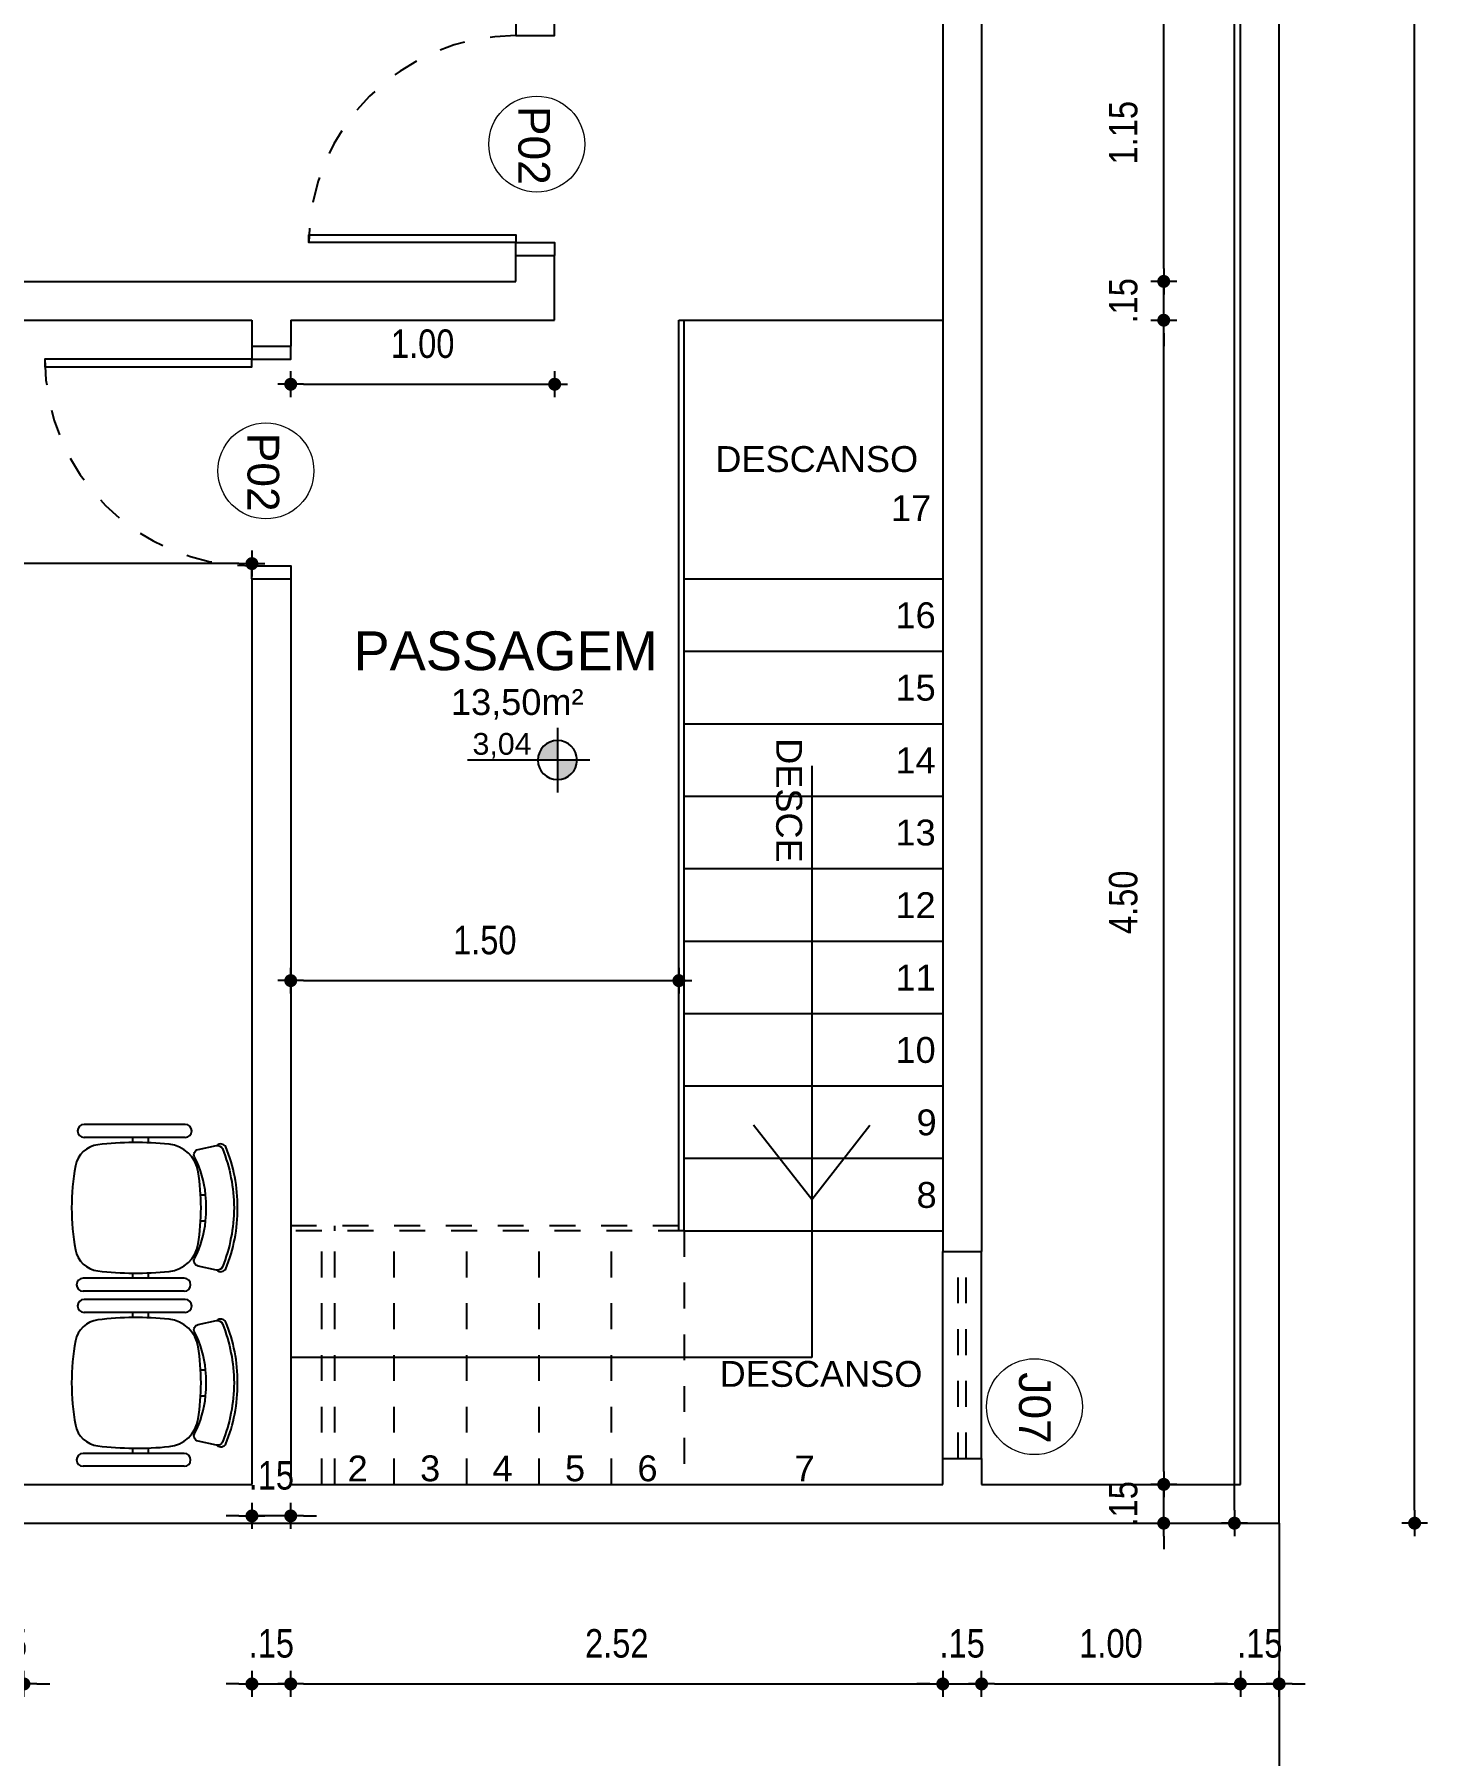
# Model space of a CAD drawing. Header units: millimetres. Extents: x 3212 to 6878, y 1640 to 3386.
# Drawn here: x 3250.56 to 3255.95, y 1651.77 to 1658.43 of the extents above; entities that cross this region are included whole.
import ezdxf
from ezdxf.enums import TextEntityAlignment as Align

# ---------------------------------------------------------------- set-up
doc = ezdxf.new("R2010")
doc.units = ezdxf.units.MM
doc.header["$LTSCALE"] = 0.8
doc.linetypes.add('HIDDEN2', pattern=[0.1875, 0.125, -0.0625])
for name, color, linetype in [('A-PEN-B', 5, 'Continuous'), ('A-PEN-C', 4, 'Continuous'), ('A-PEN-W', 7, 'Continuous'), ('A-PEN-Y', 2, 'Continuous'), ('COTA', 2, 'Continuous'), ('E-Pen-B', 5, 'Continuous'), ('JANELAS_EXTERNO', 1, 'Continuous'), ('JANELAS_INTERNO', 2, 'Continuous'), ('MOVEIS', 7, 'Continuous'), ('NIVEIS', 1, 'Continuous'), ('PORTAS', 2, 'Continuous'), ('PROJEÇÃO', 1, 'HIDDEN2')]:
    doc.layers.add(name, color=color, linetype=linetype)
doc.layers.add('BLOCOS', color=4, linetype='Continuous', lineweight=9)
doc.layers.add('COTAS', color=53, linetype='Continuous', lineweight=9)
doc.styles.add('CARIMBO_DADOS', font='arial.ttf', dxfattribs={"height": 0.1})
doc.styles.add('F2', font='ARIALN.TTF')
doc.styles.add('REGUA80', font='arial.ttf', dxfattribs={"height": 1})
doc.styles.add('T20', font='PORT2', dxfattribs={"height": 0.2})
doc.styles.add('TEXT', font='arial.ttf')
doc.dimstyles.new('ARQUITETURA', dxfattribs={"dimtxt": 0.11, "dimasz": 0.05, "dimexe": 0.1, "dimexo": 0, "dimgap": 0.1, "dimtad": 1, "dimzin": 5, "dimdsep": 46, "dimtxsty": 'F2', "dimblk": 'COTA', "dimcen": 0, "dimse1": 1, "dimse2": 1, "dimadec": 0, "dimazin": 0, "dimtfac": 2, "dimtix": 1, "dimtmove": 2, "dimatfit": 3, "dimldrblk": 'COTA', "dimfxl": 0, "dimtolj": 1, "dimtzin": 5, "dimarcsym": 0})

# ---------------------------------------------------------------- blocks, each defined once
blk = doc.blocks.new('cotas')
at = {"layer": 'A-PEN-Y'}
h = blk.add_hatch(color=256, dxfattribs=at)
h.paths.add_polyline_path([(0.135, 0, 0.414214), (0, 0.135), (0, 0)])
h.paths.add_polyline_path([(0, 0), (-0.135, 0, 0.414214), (0, -0.135)])
at = {"layer": 'A-PEN-W'}
for p, q in [((0, 0.223), (0, -0.223)), ((-0.223, 0), (0.621, 0))]:
    blk.add_line(p, q, dxfattribs=at)
blk.add_circle((0, 0), 0.135, dxfattribs=at)
at = {"layer": 'A-PEN-W', "style": 'T20'}
blk.add_attdef('COTA', (0.167, 0.038), '', height=0.15, dxfattribs=at)
blk = doc.blocks.new('COTA')
at = {"layer": 'COTA'}
for p, q in [((-1, 0), (1, 0)), ((0, 1), (0, -1))]:
    blk.add_line(p, q, dxfattribs=at)
at = {"layer": 'COTA', "const_width": 0.5}
blk.add_lwpolyline([(-0.25, 0, 1), (0.25, 0, 1)], format="xyb", close=True, dxfattribs=at)
blk = doc.blocks.new('*D127')
at = {"layer": 'COTAS', "color": 0, "lineweight": -2, "transparency": 16777216}
blk.add_line((3255.8989, 1652.7201), (3255.8989, 1667.9706), dxfattribs=at)
at = {"layer": 'Defpoints', "color": 0, "transparency": 16777216}
for p in [(3254.2254, 1668.0206), (3255.8989, 1668.0206), (3254.2254, 1652.6701)]:
    blk.add_point(p, dxfattribs=at)
at = {"layer": 'COTAS', "color": 0, "lineweight": -2, "transparency": 16777216, "xscale": 0.05, "yscale": 0.05, "zscale": 0.05}
for p, rotation in [((3255.8989, 1668.0206), 90), ((3255.8989, 1652.6701), 270)]:
    blk.add_blockref('COTA', p, dxfattribs=dict(at, rotation=rotation))
at = {"layer": 'COTAS', "color": 0, "transparency": 16777216, "insert": (3255.7428, 1660.3454), "char_height": 0.11, "attachment_point": 5, "rotation": 90, "style": 'F2'}
blk.add_mtext('\\A1;15.35', dxfattribs=at)
blk = doc.blocks.new('CADEIRA2')
at = {"layer": 'MOVEIS'}
for p, q in [((-0.3147, 0.2073), (-0.3147, 0.5982)), ((-0.2647, 0.2073), (-0.2647, 0.5982)), ((0.2803, 0.2033), (0.2803, 0.5941)), ((0.3303, 0.2033), (0.3303, 0.5941)), ((-0.2446, 0.4071), (-0.2647, 0.4071)), ((0.2803, 0.4071), (0.2602, 0.4071)), ((-0.2438, 0.346), (-0.2647, 0.346)), ((0.2803, 0.346), (0.2595, 0.346)), ((-0.0422, 0.1436), (-0.0422, 0.1245)), ((0.0578, 0.1436), (0.0578, 0.1245))]:
    blk.add_line(p, q, dxfattribs=at)
blk.add_lwpolyline([(0.1472, 0.1531, 0.340817), (0.2539, 0.2657, 0.05523), (0.2514, 0.541, 0.328643), (0.1702, 0.6274, 0.09095), (-0.1546, 0.6274, 0.328643), (-0.2358, 0.541, 0.05523), (-0.2383, 0.2657, 0.340817), (-0.1316, 0.1531, 0.077917)], format="xyb", close=True, dxfattribs=at)
for points in [[(0.0578, 0.1245, 0.100785), (0.2041, 0.1671, -0.49505), (0.233, 0.1537), (0.2485, 0.0827, -0.365963), (0.2365, 0.0598, -0.0944), (0.0078, 0.0146, -0.0944), (-0.2209, 0.0598, -0.365963), (-0.2329, 0.0827), (-0.2173, 0.1537, -0.49505), (-0.1885, 0.1671, 0.100785), (-0.0422, 0.1245, 0.100785)], [(-0.2332, 0.0809, 0.481357), (-0.2276, 0.046, 0.097119), (0.0078, 0.0007, 0.097119), (0.2432, 0.046, 0.481357), (0.2489, 0.0809)]]:
    blk.add_lwpolyline(points, format="xyb", dxfattribs=at)
for centre, radius, start, end in [((-0.2897, 0.5982), 0.025, 0, 180), ((0.3053, 0.5941), 0.025, 0, 180), ((-0.2897, 0.2073), 0.025, 180, 0), ((0.3053, 0.2033), 0.025, 180, 0), ((0.0078, 0.6697), 0.5474, 264.75947, 275.24053)]:
    blk.add_arc(centre, radius, start, end, dxfattribs=at)
blk = doc.blocks.new('*D134')
at = {"layer": 'COTAS', "color": 0, "lineweight": -2, "transparency": 16777216}
blk.add_line((3251.6054, 1657.073), (3252.5254, 1657.073), dxfattribs=at)
at = {"layer": 'Defpoints', "color": 0, "transparency": 16777216}
for p in [(3251.5554, 1657.3206), (3252.5754, 1657.3206), (3252.5754, 1657.073)]:
    blk.add_point(p, dxfattribs=at)
at = {"layer": 'COTAS', "color": 0, "lineweight": -2, "transparency": 16777216, "xscale": 0.05, "yscale": 0.05, "zscale": 0.05, "rotation": 180}
blk.add_blockref('COTA', (3251.5554, 1657.073), dxfattribs=at)
at = {"layer": 'COTAS', "color": 0, "lineweight": -2, "transparency": 16777216, "xscale": 0.05, "yscale": 0.05, "zscale": 0.05}
blk.add_blockref('COTA', (3252.5754, 1657.073), dxfattribs=at)
at = {"layer": 'COTAS', "color": 0, "transparency": 16777216, "insert": (3252.0654, 1657.2291), "char_height": 0.11, "attachment_point": 5, "style": 'F2'}
blk.add_mtext('\\A1;1.00', dxfattribs=at)
blk = doc.blocks.new('*D138')
at = {"layer": 'COTAS', "color": 0, "lineweight": -2, "transparency": 16777216}
blk.add_line((3251.3554, 1656.3797), (3246.7254, 1656.3797), dxfattribs=at)
at = {"layer": 'Defpoints', "color": 0, "transparency": 16777216}
for p in [(3246.6754, 1656.9882), (3251.4054, 1656.7294), (3246.6754, 1656.3797)]:
    blk.add_point(p, dxfattribs=at)
at = {"layer": 'COTAS', "color": 0, "lineweight": -2, "transparency": 16777216, "xscale": 0.05, "yscale": 0.05, "zscale": 0.05, "rotation": 180}
blk.add_blockref('COTA', (3246.6754, 1656.3797), dxfattribs=at)
at = {"layer": 'COTAS', "color": 0, "lineweight": -2, "transparency": 16777216, "xscale": 0.05, "yscale": 0.05, "zscale": 0.05}
blk.add_blockref('COTA', (3251.4054, 1656.3797), dxfattribs=at)
at = {"layer": 'COTAS', "color": 0, "transparency": 16777216, "insert": (3249.0404, 1656.5356), "char_height": 0.11, "attachment_point": 5, "style": 'F2'}
blk.add_mtext('\\A1;4.75', dxfattribs=at)
blk = doc.blocks.new('*D153')
at = {"layer": 'COTAS', "color": 0, "lineweight": -2, "transparency": 16777216}
blk.add_line((3251.6054, 1654.7675), (3253.0054, 1654.7675), dxfattribs=at)
at = {"layer": 'Defpoints', "color": 0, "transparency": 16777216}
for p in [(3251.5554, 1654.7406), (3253.0554, 1654.7675), (3253.0554, 1654.7406)]:
    blk.add_point(p, dxfattribs=at)
at = {"layer": 'COTAS', "color": 0, "lineweight": -2, "transparency": 16777216, "xscale": 0.05, "yscale": 0.05, "zscale": 0.05, "rotation": 180}
blk.add_blockref('COTA', (3251.5554, 1654.7675), dxfattribs=at)
at = {"layer": 'COTAS', "color": 0, "lineweight": -2, "transparency": 16777216, "xscale": 0.05, "yscale": 0.05, "zscale": 0.05}
blk.add_blockref('COTA', (3253.0554, 1654.7675), dxfattribs=at)
at = {"layer": 'COTAS', "color": 0, "transparency": 16777216, "insert": (3252.3054, 1654.9236), "char_height": 0.11, "attachment_point": 5, "style": 'F2'}
blk.add_mtext('\\A1;1.50', dxfattribs=at)
blk = doc.blocks.new('*D255')
at = {"layer": 'COTAS', "color": 0, "lineweight": -2, "transparency": 16777216}
for p, q in [((3254.9293, 1652.8701), (3254.9293, 1652.9201)), ((3254.9293, 1652.6701), (3254.9293, 1652.8201)), ((3254.9293, 1652.6201), (3254.9293, 1652.5701))]:
    blk.add_line(p, q, dxfattribs=at)
at = {"layer": 'Defpoints', "color": 0, "transparency": 16777216}
for p in [(3253.9455, 1652.8201), (3254.9293, 1652.8201), (3253.9455, 1652.6701)]:
    blk.add_point(p, dxfattribs=at)
at = {"layer": 'COTAS', "color": 0, "lineweight": -2, "transparency": 16777216, "xscale": 0.05, "yscale": 0.05, "zscale": 0.05}
for p, rotation in [((3254.9293, 1652.8201), 270), ((3254.9293, 1652.6701), 90)]:
    blk.add_blockref('COTA', p, dxfattribs=dict(at, rotation=rotation))
at = {"layer": 'COTAS', "color": 0, "transparency": 16777216, "insert": (3254.7732, 1652.7451), "char_height": 0.11, "attachment_point": 5, "rotation": 90, "style": 'F2'}
blk.add_mtext('\\A1;.15', dxfattribs=at)
blk = doc.blocks.new('*D256')
at = {"layer": 'COTAS', "color": 0, "lineweight": -2, "transparency": 16777216}
blk.add_line((3254.9293, 1652.8701), (3254.9293, 1657.2706), dxfattribs=at)
at = {"layer": 'Defpoints', "color": 0, "transparency": 16777216}
for p in [(3251.105, 1657.3206), (3254.9293, 1657.3206), (3253.9455, 1652.8201)]:
    blk.add_point(p, dxfattribs=at)
at = {"layer": 'COTAS', "color": 0, "lineweight": -2, "transparency": 16777216, "xscale": 0.05, "yscale": 0.05, "zscale": 0.05}
for p, rotation in [((3254.9293, 1657.3206), 90), ((3254.9293, 1652.8201), 270)]:
    blk.add_blockref('COTA', p, dxfattribs=dict(at, rotation=rotation))
at = {"layer": 'COTAS', "color": 0, "transparency": 16777216, "insert": (3254.7732, 1655.0704), "char_height": 0.11, "attachment_point": 5, "rotation": 90, "style": 'F2'}
blk.add_mtext('\\A1;4.50', dxfattribs=at)
blk = doc.blocks.new('*D257')
at = {"layer": 'COTAS', "color": 0, "lineweight": -2, "transparency": 16777216}
for p, q in [((3254.9293, 1657.5206), (3254.9293, 1657.5706)), ((3254.9293, 1657.3206), (3254.9293, 1657.4706)), ((3254.9293, 1657.2706), (3254.9293, 1657.2206))]:
    blk.add_line(p, q, dxfattribs=at)
at = {"layer": 'Defpoints', "color": 0, "transparency": 16777216}
for p in [(3251.105, 1657.4706), (3254.9293, 1657.4706), (3251.105, 1657.3206)]:
    blk.add_point(p, dxfattribs=at)
at = {"layer": 'COTAS', "color": 0, "lineweight": -2, "transparency": 16777216, "xscale": 0.05, "yscale": 0.05, "zscale": 0.05}
for p, rotation in [((3254.9293, 1657.4706), 270), ((3254.9293, 1657.3206), 90)]:
    blk.add_blockref('COTA', p, dxfattribs=dict(at, rotation=rotation))
at = {"layer": 'COTAS', "color": 0, "transparency": 16777216, "insert": (3254.7732, 1657.3956), "char_height": 0.11, "attachment_point": 5, "rotation": 90, "style": 'F2'}
blk.add_mtext('\\A1;.15', dxfattribs=at)
blk = doc.blocks.new('*D258')
at = {"layer": 'COTAS', "color": 0, "lineweight": -2, "transparency": 16777216}
blk.add_line((3254.9293, 1657.5206), (3254.9293, 1658.5706), dxfattribs=at)
at = {"layer": 'Defpoints', "color": 0, "transparency": 16777216}
for p in [(3253.8329, 1658.6206), (3254.9293, 1658.6206), (3251.105, 1657.4706)]:
    blk.add_point(p, dxfattribs=at)
at = {"layer": 'COTAS', "color": 0, "lineweight": -2, "transparency": 16777216, "xscale": 0.05, "yscale": 0.05, "zscale": 0.05}
for p, rotation in [((3254.9293, 1658.6206), 90), ((3254.9293, 1657.4706), 270)]:
    blk.add_blockref('COTA', p, dxfattribs=dict(at, rotation=rotation))
at = {"layer": 'COTAS', "color": 0, "transparency": 16777216, "insert": (3254.7732, 1658.0456), "char_height": 0.11, "attachment_point": 5, "rotation": 90, "style": 'F2'}
blk.add_mtext('\\A1;1.15', dxfattribs=at)
blk = doc.blocks.new('*D268')
at = {"layer": 'COTAS', "color": 0, "lineweight": -2, "transparency": 16777216}
for p, q in [((3250.3244, 1652.0487), (3250.2744, 1652.0487)), ((3250.3744, 1652.0487), (3250.5244, 1652.0487)), ((3250.5744, 1652.0487), (3250.6244, 1652.0487))]:
    blk.add_line(p, q, dxfattribs=at)
at = {"layer": 'Defpoints', "color": 0, "transparency": 16777216}
for p in [(3250.3744, 1652.3207), (3250.5244, 1652.1707), (3250.5244, 1652.0487)]:
    blk.add_point(p, dxfattribs=at)
at = {"layer": 'COTAS', "color": 0, "lineweight": -2, "transparency": 16777216, "xscale": 0.05, "yscale": 0.05, "zscale": 0.05}
blk.add_blockref('COTA', (3250.3744, 1652.0487), dxfattribs=at)
at = {"layer": 'COTAS', "color": 0, "lineweight": -2, "transparency": 16777216, "xscale": 0.05, "yscale": 0.05, "zscale": 0.05, "rotation": 180}
blk.add_blockref('COTA', (3250.5244, 1652.0487), dxfattribs=at)
at = {"layer": 'COTAS', "color": 0, "transparency": 16777216, "insert": (3250.4494, 1652.2048), "char_height": 0.11, "attachment_point": 5, "style": 'F2'}
blk.add_mtext('\\A1;.15', dxfattribs=at)
blk = doc.blocks.new('*D269')
at = {"layer": 'COTAS', "color": 0, "lineweight": -2, "transparency": 16777216}
for p, q in [((3251.3554, 1652.6981), (3251.3054, 1652.6981)), ((3251.5554, 1652.6981), (3251.4054, 1652.6981)), ((3251.6054, 1652.6981), (3251.6554, 1652.6981))]:
    blk.add_line(p, q, dxfattribs=at)
at = {"layer": 'Defpoints', "color": 0, "transparency": 16777216}
for p in [(3251.4054, 1652.8201), (3251.5554, 1652.8201), (3251.4054, 1652.6981)]:
    blk.add_point(p, dxfattribs=at)
at = {"layer": 'COTAS', "color": 0, "lineweight": -2, "transparency": 16777216, "xscale": 0.05, "yscale": 0.05, "zscale": 0.05}
blk.add_blockref('COTA', (3251.4054, 1652.6981), dxfattribs=at)
at = {"layer": 'COTAS', "color": 0, "lineweight": -2, "transparency": 16777216, "xscale": 0.05, "yscale": 0.05, "zscale": 0.05, "rotation": 180}
blk.add_blockref('COTA', (3251.5554, 1652.6981), dxfattribs=at)
at = {"layer": 'COTAS', "color": 0, "transparency": 16777216, "insert": (3251.4804, 1652.8543), "char_height": 0.11, "attachment_point": 5, "style": 'F2'}
blk.add_mtext('\\A1;.15', dxfattribs=at)
blk = doc.blocks.new('*D270')
at = {"layer": 'COTAS', "color": 0, "lineweight": -2, "transparency": 16777216}
for p, q in [((3251.3554, 1652.0487), (3251.3054, 1652.0487)), ((3251.4054, 1652.0487), (3251.5554, 1652.0487)), ((3251.6054, 1652.0487), (3251.6554, 1652.0487))]:
    blk.add_line(p, q, dxfattribs=at)
at = {"layer": 'Defpoints', "color": 0, "transparency": 16777216}
for p in [(3251.4054, 1652.8201), (3251.5554, 1652.8201), (3251.5554, 1652.0487)]:
    blk.add_point(p, dxfattribs=at)
at = {"layer": 'COTAS', "color": 0, "lineweight": -2, "transparency": 16777216, "xscale": 0.05, "yscale": 0.05, "zscale": 0.05}
blk.add_blockref('COTA', (3251.4054, 1652.0487), dxfattribs=at)
at = {"layer": 'COTAS', "color": 0, "lineweight": -2, "transparency": 16777216, "xscale": 0.05, "yscale": 0.05, "zscale": 0.05, "rotation": 180}
blk.add_blockref('COTA', (3251.5554, 1652.0487), dxfattribs=at)
at = {"layer": 'COTAS', "color": 0, "transparency": 16777216, "insert": (3251.4804, 1652.2048), "char_height": 0.11, "attachment_point": 5, "style": 'F2'}
blk.add_mtext('\\A1;.15', dxfattribs=at)
blk = doc.blocks.new('*D271')
at = {"layer": 'COTAS', "color": 0, "lineweight": -2, "transparency": 16777216}
blk.add_line((3251.6054, 1652.0487), (3254.0254, 1652.0487), dxfattribs=at)
at = {"layer": 'Defpoints', "color": 0, "transparency": 16777216}
for p in [(3251.5554, 1652.8201), (3254.0754, 1652.8201), (3254.0754, 1652.0487)]:
    blk.add_point(p, dxfattribs=at)
at = {"layer": 'COTAS', "color": 0, "lineweight": -2, "transparency": 16777216, "xscale": 0.05, "yscale": 0.05, "zscale": 0.05, "rotation": 180}
blk.add_blockref('COTA', (3251.5554, 1652.0487), dxfattribs=at)
at = {"layer": 'COTAS', "color": 0, "lineweight": -2, "transparency": 16777216, "xscale": 0.05, "yscale": 0.05, "zscale": 0.05}
blk.add_blockref('COTA', (3254.0754, 1652.0487), dxfattribs=at)
at = {"layer": 'COTAS', "color": 0, "transparency": 16777216, "insert": (3252.8154, 1652.2048), "char_height": 0.11, "attachment_point": 5, "style": 'F2'}
blk.add_mtext('\\A1;2.52', dxfattribs=at)
blk = doc.blocks.new('*D272')
at = {"layer": 'COTAS', "color": 0, "lineweight": -2, "transparency": 16777216}
for p, q in [((3254.0254, 1652.0487), (3253.9754, 1652.0487)), ((3254.0754, 1652.0487), (3254.2254, 1652.0487)), ((3254.2754, 1652.0487), (3254.3254, 1652.0487))]:
    blk.add_line(p, q, dxfattribs=at)
at = {"layer": 'Defpoints', "color": 0, "transparency": 16777216}
for p in [(3254.0754, 1652.8201), (3254.2254, 1652.8201), (3254.2254, 1652.0487)]:
    blk.add_point(p, dxfattribs=at)
at = {"layer": 'COTAS', "color": 0, "lineweight": -2, "transparency": 16777216, "xscale": 0.05, "yscale": 0.05, "zscale": 0.05}
blk.add_blockref('COTA', (3254.0754, 1652.0487), dxfattribs=at)
at = {"layer": 'COTAS', "color": 0, "lineweight": -2, "transparency": 16777216, "xscale": 0.05, "yscale": 0.05, "zscale": 0.05, "rotation": 180}
blk.add_blockref('COTA', (3254.2254, 1652.0487), dxfattribs=at)
at = {"layer": 'COTAS', "color": 0, "transparency": 16777216, "insert": (3254.1504, 1652.2048), "char_height": 0.11, "attachment_point": 5, "style": 'F2'}
blk.add_mtext('\\A1;.15', dxfattribs=at)
blk = doc.blocks.new('*D273')
at = {"layer": 'COTAS', "color": 0, "lineweight": -2, "transparency": 16777216}
blk.add_line((3254.2754, 1652.0487), (3255.1754, 1652.0487), dxfattribs=at)
at = {"layer": 'Defpoints', "color": 0, "transparency": 16777216}
for p in [(3254.2254, 1652.8201), (3255.2254, 1652.8201), (3255.2254, 1652.0487)]:
    blk.add_point(p, dxfattribs=at)
at = {"layer": 'COTAS', "color": 0, "lineweight": -2, "transparency": 16777216, "xscale": 0.05, "yscale": 0.05, "zscale": 0.05, "rotation": 180}
blk.add_blockref('COTA', (3254.2254, 1652.0487), dxfattribs=at)
at = {"layer": 'COTAS', "color": 0, "lineweight": -2, "transparency": 16777216, "xscale": 0.05, "yscale": 0.05, "zscale": 0.05}
blk.add_blockref('COTA', (3255.2254, 1652.0487), dxfattribs=at)
at = {"layer": 'COTAS', "color": 0, "transparency": 16777216, "insert": (3254.7254, 1652.2048), "char_height": 0.11, "attachment_point": 5, "style": 'F2'}
blk.add_mtext('\\A1;1.00', dxfattribs=at)
blk = doc.blocks.new('*D274')
at = {"layer": 'COTAS', "color": 0, "lineweight": -2, "transparency": 16777216}
for p, q in [((3255.1754, 1652.0487), (3255.1254, 1652.0487)), ((3255.2254, 1652.0487), (3255.3754, 1652.0487)), ((3255.4254, 1652.0487), (3255.4754, 1652.0487))]:
    blk.add_line(p, q, dxfattribs=at)
at = {"layer": 'Defpoints', "color": 0, "transparency": 16777216}
for p in [(3255.2254, 1652.8201), (3255.3754, 1652.83), (3255.3754, 1652.0487)]:
    blk.add_point(p, dxfattribs=at)
at = {"layer": 'COTAS', "color": 0, "lineweight": -2, "transparency": 16777216, "xscale": 0.05, "yscale": 0.05, "zscale": 0.05}
blk.add_blockref('COTA', (3255.2254, 1652.0487), dxfattribs=at)
at = {"layer": 'COTAS', "color": 0, "lineweight": -2, "transparency": 16777216, "xscale": 0.05, "yscale": 0.05, "zscale": 0.05, "rotation": 180}
blk.add_blockref('COTA', (3255.3754, 1652.0487), dxfattribs=at)
at = {"layer": 'COTAS', "color": 0, "transparency": 16777216, "insert": (3255.3004, 1652.2048), "char_height": 0.11, "attachment_point": 5, "style": 'F2'}
blk.add_mtext('\\A1;.15', dxfattribs=at)
blk = doc.blocks.new('*D297')
at = {"layer": 'COTAS', "color": 0, "lineweight": -2, "transparency": 16777216}
blk.add_line((3255.2025, 1652.7201), (3255.2025, 1667.9653), dxfattribs=at)
at = {"layer": 'Defpoints', "color": 0, "transparency": 16777216}
for p in [(3254.2254, 1668.0153), (3255.2025, 1668.0153), (3254.1882, 1652.6701)]:
    blk.add_point(p, dxfattribs=at)
at = {"layer": 'COTAS', "color": 0, "lineweight": -2, "transparency": 16777216, "xscale": 0.05, "yscale": 0.05, "zscale": 0.05}
for p, rotation in [((3255.2025, 1668.0153), 90), ((3255.2025, 1652.6701), 270)]:
    blk.add_blockref('COTA', p, dxfattribs=dict(at, rotation=rotation))
at = {"layer": 'COTAS', "color": 0, "transparency": 16777216, "insert": (3255.0463, 1660.3427), "char_height": 0.11, "attachment_point": 5, "rotation": 90, "style": 'F2'}
blk.add_mtext('\\A1;15.35', dxfattribs=at)

msp = doc.modelspace()

# ---------------------------------------------------------------- linework, layer by layer
at = {"layer": 'A-PEN-B'}
for p, q in [((3255.3754, 1652.6701), (3255.3754, 1682.1706)), ((3255.2254, 1652.8201), (3255.2254, 1682.0206)), ((3254.2254, 1658.9206), (3254.2254, 1653.7201)), ((3254.0754, 1658.6206), (3254.0754, 1653.7201)), ((3252.4254, 1657.4706), (3252.4254, 1657.5706)), ((3252.4254, 1657.5706), (3252.5754, 1657.5706)), ((3252.5754, 1657.3206), (3252.5754, 1657.5706)), ((3246.6754, 1657.4706), (3252.4254, 1657.4706)), ((3246.6754, 1657.3206), (3251.4054, 1657.3206)), ((3251.4054, 1657.3206), (3251.4054, 1657.2206)), ((3251.5554, 1657.3206), (3251.5554, 1657.2206)), ((3251.4054, 1657.2206), (3251.5554, 1657.2206)), ((3251.4054, 1656.3206), (3251.5554, 1656.3206)), ((3251.4054, 1656.3206), (3251.4054, 1652.8201)), ((3251.5554, 1656.3206), (3251.5554, 1652.8201)), ((3254.0754, 1653.7201), (3254.2254, 1653.7201)), ((3254.0754, 1652.8201), (3254.0754, 1652.9201)), ((3254.0754, 1652.9201), (3254.2254, 1652.9201)), ((3254.2254, 1652.9201), (3254.2254, 1652.8201)), ((3250.3744, 1652.8201), (3251.4054, 1652.8201)), ((3251.2254, 1652.8201), (3251.4054, 1652.8201)), ((3251.5554, 1652.8201), (3254.0754, 1652.8201)), ((3254.2254, 1652.8201), (3255.2254, 1652.8201)), ((3250.5244, 1652.6701), (3254.2254, 1652.6701)), ((3254.2254, 1652.6701), (3255.3754, 1652.6701))]:
    msp.add_line(p, q, dxfattribs=at)
at = {"layer": 'A-PEN-C', "color": 8, "ltscale": 0.05}
msp.add_line((3255.3754, 1652.6701), (3255.3754, 1649.6706), dxfattribs=at)
at = {"layer": 'BLOCOS'}
for centre in [(3252.5062, 1658.0014), (3251.4595, 1656.738), (3254.4295, 1653.1204)]:
    msp.add_circle(centre, 0.1854, dxfattribs=at)
at = {"layer": 'E-Pen-B'}
msp.add_line((3251.5554, 1657.3206), (3252.5754, 1657.3206), dxfattribs=at)
at = {"layer": 'JANELAS_EXTERNO'}
for p, q in [((3254.0754, 1652.9201), (3254.0754, 1653.7201)), ((3254.2254, 1652.9201), (3254.2254, 1653.7201))]:
    msp.add_line(p, q, dxfattribs=at)
at = {"layer": 'JANELAS_INTERNO', "linetype": 'HIDDEN2'}
for p, q in [((3254.1354, 1652.9201), (3254.1354, 1653.7201)), ((3254.1654, 1652.9201), (3254.1654, 1653.7201))]:
    msp.add_line(p, q, dxfattribs=at)
at = {"layer": 'MOVEIS'}
for p, q in [((3253.5688, 1655.5985), (3253.5688, 1653.3101)), ((3253.5688, 1653.9209), (3253.3441, 1654.2084)), ((3253.5688, 1653.9209), (3253.7935, 1654.2084)), ((3253.0754, 1653.8001), (3253.0554, 1653.8001)), ((3253.0754, 1653.8001), (3254.0754, 1653.8001)), ((3253.5688, 1653.3101), (3251.5554, 1653.3101))]:
    msp.add_line(p, q, dxfattribs=at)
at = {"layer": 'MOVEIS', "linetype": 'HIDDEN2'}
for p, q in [((3253.0554, 1653.8201), (3251.5554, 1653.8201)), ((3253.0754, 1653.8001), (3251.5554, 1653.8001)), ((3251.6754, 1652.8201), (3251.6754, 1653.8001)), ((3251.7254, 1653.8001), (3251.7254, 1653.8201)), ((3251.7254, 1652.8201), (3251.7254, 1653.8001)), ((3251.9554, 1652.8201), (3251.9554, 1653.8201)), ((3252.2354, 1652.8201), (3252.2354, 1653.8001)), ((3252.5154, 1652.8201), (3252.5154, 1653.8001)), ((3252.7954, 1652.8201), (3252.7954, 1653.8001)), ((3253.0754, 1653.8001), (3253.0754, 1652.8201))]:
    msp.add_line(p, q, dxfattribs=at)
at = {"layer": 'PORTAS'}
for p, q in [((3253.0554, 1653.8001), (3253.0554, 1657.3206)), ((3253.0554, 1657.3206), (3254.0754, 1657.3206)), ((3253.0754, 1653.8001), (3253.0754, 1657.3206)), ((3253.0754, 1656.3206), (3254.0754, 1656.3206)), ((3253.0754, 1656.0406), (3254.0754, 1656.0406)), ((3253.0754, 1655.7606), (3254.0754, 1655.7606)), ((3253.0754, 1655.4806), (3254.0754, 1655.4806)), ((3253.0754, 1655.2006), (3254.0754, 1655.2006)), ((3253.0754, 1654.9206), (3254.0754, 1654.9206)), ((3253.0754, 1654.6406), (3254.0754, 1654.6406)), ((3253.0754, 1654.3606), (3254.0754, 1654.3606)), ((3253.0754, 1654.0806), (3254.0754, 1654.0806))]:
    msp.add_line(p, q, dxfattribs=at)
for points in [[(3252.4254, 1658.4706), (3252.4254, 1658.4206), (3252.5754, 1658.4206), (3252.5754, 1658.4706)], [(3252.4254, 1657.5706), (3252.4254, 1657.6206), (3252.5754, 1657.6206), (3252.5754, 1657.5706)], [(3251.4054, 1657.2206), (3251.4054, 1657.1706), (3251.5554, 1657.1706), (3251.5554, 1657.2206)], [(3251.4054, 1656.3206), (3251.4054, 1656.3706), (3251.5554, 1656.3706), (3251.5554, 1656.3206)]]:
    msp.add_lwpolyline(points, dxfattribs=at)
for points in [[(3252.4254, 1657.6206), (3251.6254, 1657.6206), (3251.6254, 1657.6506), (3252.4254, 1657.6506)], [(3251.4054, 1657.1706), (3250.6054, 1657.1706), (3250.6054, 1657.1406), (3251.4054, 1657.1406)]]:
    msp.add_lwpolyline(points, close=True, dxfattribs=at)
at = {"layer": 'PROJEÇÃO'}
for centre, start, end in [((3252.4254, 1657.6206), 90, 180), ((3251.4054, 1657.1706), 179.99992, 269.99992)]:
    msp.add_arc(centre, 0.8, start, end, dxfattribs=at)

# ---------------------------------------------------------------- block references
at = {"layer": 'A-PEN-B', "rotation": 90}
for p in [(3251.3509, 1653.8814), (3251.3509, 1653.2046)]:
    msp.add_blockref('CADEIRA2', p, dxfattribs=at)
at = {"layer": 'NIVEIS', "color": 1}
ref = msp.add_blockref('cotas', (3252.5862, 1655.6201), dxfattribs=dict(at, xscale=-0.5599999999976717, yscale=0.5599999999994907, zscale=0.5599999999994907))
ref.add_attrib('COTA', '3,04', (3252.2579, 1655.6408), dxfattribs={"color": 1, "height": 0.084, "style": 'TEXT'})

# ---------------------------------------------------------------- texts
at = {"color": 230, "char_height": 0.1, "attachment_point": 5, "style": 'CARIMBO_DADOS'}
for s, insert in [('DESCANSO', (3253.5883, 1656.7832)), ('17', (3253.9531, 1656.594)), ('16', (3253.9703, 1656.1793)), ('15', (3253.9703, 1655.8993)), ('13,50m²', (3252.4309, 1655.8352)), ('14', (3253.9703, 1655.6188)), ('13', (3253.9703, 1655.3393)), ('12', (3253.9703, 1655.0593)), ('11', (3253.9703, 1654.7788)), ('10', (3253.9703, 1654.4988)), ('9', (3254.0129, 1654.2188)), ('8', (3254.0129, 1653.9383)), ('DESCANSO', (3253.6048, 1653.2465)), ('2', (3251.8142, 1652.8814)), ('3', (3252.0942, 1652.8814)), ('4', (3252.3742, 1652.8814)), ('5', (3252.6542, 1652.8814)), ('6', (3252.9342, 1652.8814)), ('7', (3253.5415, 1652.8814))]:
    msp.add_mtext(s, dxfattribs=dict(at, insert=insert))
at = {"color": 230, "insert": (3252.386, 1656.0416), "char_height": 0.15, "attachment_point": 5, "style": 'CARIMBO_DADOS'}
msp.add_mtext_dynamic_manual_height_columns('PASSAGEM', width=0.849209, gutter_width=0.5, heights=[0], dxfattribs=at)
at = {"color": 230, "insert": (3253.4808, 1655.4641), "char_height": 0.1, "attachment_point": 5, "rotation": 270, "style": 'CARIMBO_DADOS'}
msp.add_mtext('DESCE', dxfattribs=at)
at = {"layer": 'BLOCOS', "style": 'REGUA80'}
for s, p in [('P02', (3252.4349, 1657.9965)), ('P02', (3251.3882, 1656.733)), ('J07', (3254.3699, 1653.1154))]:
    msp.add_text(s, height=0.12256, rotation=270, dxfattribs=at).set_placement(p, align=Align.CENTER)

# ---------------------------------------------------------------- dimensions: what is measured, and where the dimension line sits
at = {"layer": 'COTAS'}
for base, p1, p2, picture, middle in [((3255.2025, 1668.0153), (3254.1882, 1652.6701), (3254.2254, 1668.0153), '*D297', (3255.0463, 1660.3427)), ((3255.8989, 1668.0206), (3254.2254, 1652.6701), (3254.2254, 1668.0206), '*D127', (3255.7428, 1660.3454)), ((3254.9293, 1658.6206), (3251.105, 1657.4706), (3253.8329, 1658.6206), '*D258', (3254.7732, 1658.0456)), ((3254.9293, 1657.4706), (3251.105, 1657.3206), (3251.105, 1657.4706), '*D257', (3254.7732, 1657.3956)), ((3254.9293, 1657.3206), (3253.9455, 1652.8201), (3251.105, 1657.3206), '*D256', (3254.7732, 1655.0704)), ((3254.9293, 1652.8201), (3253.9455, 1652.6701), (3253.9455, 1652.8201), '*D255', (3254.7732, 1652.7451))]:
    dim = msp.add_linear_dim(base=base, p1=p1, p2=p2, angle=90, dimstyle='ARQUITETURA', dxfattribs=at)
    dim.commit()
    dim.dimension.update_dxf_attribs({"geometry": picture, "text_midpoint": middle})
for base, p1, p2, text, picture, middle in [((3252.5754, 1657.073), (3251.5554, 1657.3206), (3252.5754, 1657.3206), '1.00', '*D134', (3252.0654, 1657.2291)), ((3246.6754, 1656.3797), (3251.4054, 1656.7294), (3246.6754, 1656.9882), '4.75', '*D138', (3249.0404, 1656.5356))]:
    dim = msp.add_linear_dim(base=base, p1=p1, p2=p2, text=text, dimstyle='ARQUITETURA', dxfattribs=at)
    dim.commit()
    dim.dimension.update_dxf_attribs({"geometry": picture, "text_midpoint": middle})
for base, p1, p2, picture, middle in [((3253.0554, 1654.7675), (3251.5554, 1654.7406), (3253.0554, 1654.7406), '*D153', (3252.3054, 1654.9236)), ((3251.4054, 1652.6981), (3251.5554, 1652.8201), (3251.4054, 1652.8201), '*D269', (3251.4804, 1652.8543)), ((3251.5554, 1652.0487), (3251.4054, 1652.8201), (3251.5554, 1652.8201), '*D270', (3251.4804, 1652.2048)), ((3254.0754, 1652.0487), (3251.5554, 1652.8201), (3254.0754, 1652.8201), '*D271', (3252.8154, 1652.2048)), ((3254.2254, 1652.0487), (3254.0754, 1652.8201), (3254.2254, 1652.8201), '*D272', (3254.1504, 1652.2048)), ((3255.2254, 1652.0487), (3254.2254, 1652.8201), (3255.2254, 1652.8201), '*D273', (3254.7254, 1652.2048)), ((3255.3754, 1652.0487), (3255.2254, 1652.8201), (3255.3754, 1652.83), '*D274', (3255.3004, 1652.2048)), ((3250.5244, 1652.0487), (3250.3744, 1652.3207), (3250.5244, 1652.1707), '*D268', (3250.4494, 1652.2048))]:
    dim = msp.add_linear_dim(base=base, p1=p1, p2=p2, dimstyle='ARQUITETURA', dxfattribs=at)
    dim.commit()
    dim.dimension.update_dxf_attribs({"geometry": picture, "text_midpoint": middle})

doc.saveas('drawing.dxf')
